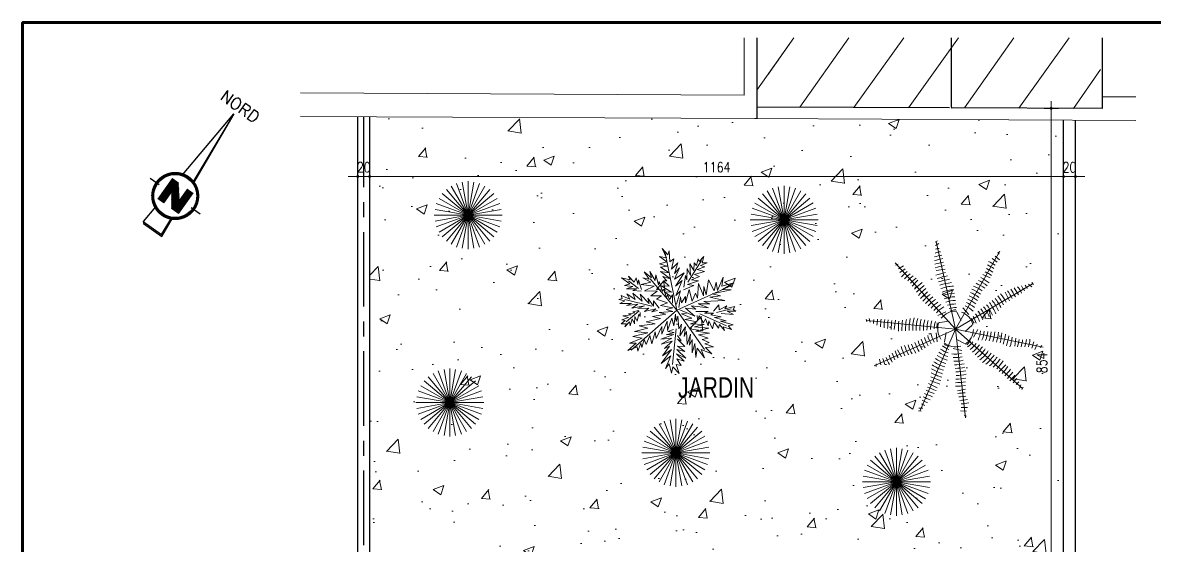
# Model space of a CAD drawing. Header units: millimetres. Extents: x 906 to 2482, y -1145 to -637.
# Drawn here: x 2029.32 to 2048.31, y -1132.64 to -1123.88 of the extents above; entities that cross this region are included whole.
import ezdxf
from ezdxf.enums import TextEntityAlignment as Align

# ---------------------------------------------------------------- set-up
doc = ezdxf.new("R2010")
doc.units = ezdxf.units.MM
for name, pattern in [('AXES', [2, 1.25, -0.25, 0.25, -0.25]), ('CENTER', [2, 1.25, -0.25, 0.25, -0.25]), ('DIVIDE2', [0.625, 0.25, -0.125, 0, -0.125, 0, -0.125])]:
    doc.linetypes.add(name, pattern=pattern)
doc.layers.get('DEFPOINTS').update_dxf_attribs({"color": 255, "lineweight": 13})
doc.layers.add('1', color=7, linetype='Continuous')
doc.layers.add('Cotation Linéaire', color=1, linetype='Continuous')
for name, color, linetype, lineweight in [('A-signe', 7, 'Continuous', 9), ('AXE LIMITE', 7, 'AXES', 30), ('CLOTURE EXISTANT', 7, 'Continuous', 20), ('construction existante', 7, 'Continuous', 30), ('DIM.', 4, 'Continuous', 25), ('MUR 0.25', 7, 'Continuous', 25), ('mur-fort', 7, 'Continuous', 60), ('TEXTE', 7, 'Continuous', 20), ('vegetation', 3, 'Continuous', 15)]:
    doc.layers.add(name, color=color, linetype=linetype, lineweight=lineweight)
doc.layers.add('HACH', color=7, linetype='Continuous', lineweight=5, true_color=0xd1d1d1)
doc.layers.add('VERDURE', color=7, linetype='Continuous', lineweight=15, true_color=0x00db00)
doc.styles.add('atef', font='romans.shx', dxfattribs={"width": 0.8})
doc.styles.add('ATT', font='TXT')
doc.styles.add('RR', font='COMPLEX')
doc.styles.add('STYLE4', font='swisscl.ttf')
doc.dimstyles.new('COTEXT', dxfattribs={"dimscale": 0, "dimtxt": 0.17, "dimasz": 0.08, "dimexe": 0.015, "dimexo": 0.015, "dimgap": 0.07, "dimtad": 1, "dimdec": 0, "dimlfac": 100, "dimzin": 0, "dimdsep": 46, "dimtxsty": 'atef', "dimblk": 'SIG2', "dimcen": 0.15, "dimse1": 1, "dimse2": 1, "dimclrd": 256, "dimclre": 6, "dimclrt": 2, "dimadec": 0, "dimazin": 0, "dimtfac": 0.5, "dimtdec": 0, "dimtix": 1, "dimtmove": 2, "dimatfit": 1, "dimldrblk": 'SIG2', "dimfxl": 0.18, "dimtolj": 1, "dimtzin": 0, "dimlwd": 18, "dimarcsym": 0})

# ---------------------------------------------------------------- blocks, each defined once
blk = doc.blocks.new('SIG2')
at = {"layer": 'A-signe'}
for p, q in [((-1.5, 0), (-0.5, 0)), ((-0.5, 0), (0.5, 0)), ((0, 1.5), (0, 0.5)), ((0, 0.5), (0, -0.5)), ((0.5, 0), (1.5, 0)), ((0, -0.5), (0, -1.5))]:
    blk.add_line(p, q, dxfattribs=at)
at = {"layer": 'A-signe', "const_width": 0.3}
blk.add_lwpolyline([(-0.15, 0, 1), (0.15, 0, 1)], format="xyb", close=True, dxfattribs=at)
blk = doc.blocks.new('*D2250')
at = {"layer": 'DEFPOINTS', "color": 0, "transparency": 16777216}
for p in [(2046.788, -1126.456), (2046.788, -1126.457), (2046.988, -1126.457)]:
    blk.add_point(p, dxfattribs=at)
at = {"layer": 'DIM.', "lineweight": 18, "transparency": 16777216}
for p, q in [((2046.708, -1126.457), (2046.628, -1126.457)), ((2046.988, -1126.457), (2046.788, -1126.457)), ((2047.068, -1126.457), (2047.148, -1126.457))]:
    blk.add_line(p, q, dxfattribs=at)
at = {"layer": 'DIM.', "lineweight": 18, "transparency": 16777216, "xscale": 0.08, "yscale": 0.08, "zscale": 0.08}
blk.add_blockref('SIG2', (2046.788, -1126.457), dxfattribs=at)
at = {"layer": 'DIM.', "lineweight": 18, "transparency": 16777216, "xscale": 0.08, "yscale": 0.08, "zscale": 0.08, "rotation": 180}
blk.add_blockref('SIG2', (2046.988, -1126.457), dxfattribs=at)
at = {"layer": 'DIM.', "color": 2, "lineweight": 13, "transparency": 16777216, "insert": (2046.888, -1126.302), "char_height": 0.17, "attachment_point": 5, "style": 'atef'}
blk.add_mtext('\\A1;20', dxfattribs=at)
blk = doc.blocks.new('*D2251')
at = {"layer": 'DEFPOINTS', "color": 0, "transparency": 16777216}
for p in [(2035.148, -1126.126), (2035.148, -1126.456), (2046.788, -1126.456)]:
    blk.add_point(p, dxfattribs=at)
at = {"layer": 'DIM.', "lineweight": 18, "transparency": 16777216}
blk.add_line((2046.708, -1126.456), (2035.228, -1126.456), dxfattribs=at)
at = {"layer": 'DIM.', "lineweight": 18, "transparency": 16777216, "xscale": 0.08, "yscale": 0.08, "zscale": 0.08, "rotation": 180}
blk.add_blockref('SIG2', (2035.148, -1126.456), dxfattribs=at)
at = {"layer": 'DIM.', "lineweight": 18, "transparency": 16777216, "xscale": 0.08, "yscale": 0.08, "zscale": 0.08}
blk.add_blockref('SIG2', (2046.788, -1126.456), dxfattribs=at)
at = {"layer": 'DIM.', "color": 2, "lineweight": 13, "transparency": 16777216, "insert": (2040.968, -1126.301), "char_height": 0.17, "attachment_point": 5, "style": 'atef'}
blk.add_mtext('\\A1;1164', dxfattribs=at)
blk = doc.blocks.new('*D1552')
at = {"layer": 'DEFPOINTS', "color": 0, "transparency": 16777216}
for p in [(2034.948, -1126.456), (2035.148, -1126.456), (2034.948, -1126.559)]:
    blk.add_point(p, dxfattribs=at)
at = {"layer": 'DIM.', "lineweight": 18, "transparency": 16777216}
for p, q in [((2034.868, -1126.456), (2034.788, -1126.456)), ((2035.148, -1126.456), (2034.948, -1126.456)), ((2035.228, -1126.456), (2035.308, -1126.456))]:
    blk.add_line(p, q, dxfattribs=at)
at = {"layer": 'DIM.', "lineweight": 18, "transparency": 16777216, "xscale": 0.08, "yscale": 0.08, "zscale": 0.08}
blk.add_blockref('SIG2', (2034.948, -1126.456), dxfattribs=at)
at = {"layer": 'DIM.', "lineweight": 18, "transparency": 16777216, "xscale": 0.08, "yscale": 0.08, "zscale": 0.08, "rotation": 180}
blk.add_blockref('SIG2', (2035.148, -1126.456), dxfattribs=at)
at = {"layer": 'DIM.', "color": 2, "lineweight": 13, "transparency": 16777216, "insert": (2035.048, -1126.301), "char_height": 0.17, "attachment_point": 5, "style": 'atef'}
blk.add_mtext('\\A1;20', dxfattribs=at)
blk = doc.blocks.new('*D2252')
at = {"layer": 'DEFPOINTS', "color": 0, "transparency": 16777216}
for p in [(2046.582, -1125.313), (2046.82, -1125.313), (2046.788, -1133.849)]:
    blk.add_point(p, dxfattribs=at)
at = {"layer": 'DIM.', "lineweight": 18, "transparency": 16777216}
blk.add_line((2046.582, -1133.769), (2046.582, -1125.393), dxfattribs=at)
at = {"layer": 'DIM.', "lineweight": 18, "transparency": 16777216, "xscale": 0.08, "yscale": 0.08, "zscale": 0.08}
for p, rotation in [((2046.582, -1125.313), 90), ((2046.582, -1133.849), 270)]:
    blk.add_blockref('SIG2', p, dxfattribs=dict(at, rotation=rotation))
at = {"layer": 'DIM.', "color": 2, "transparency": 16777216, "insert": (2046.427, -1129.581), "char_height": 0.17, "attachment_point": 5, "rotation": 90, "style": 'atef'}
blk.add_mtext('\\A1;854', dxfattribs=at)
blk = doc.blocks.new('12PPLT15')
at = {"color": 0, "linetype": 'ByBlock'}
for p, q in [((0.013, -0.0012), (-0.0882, 0.4906)), ((0.1049, 0.2327), (0.218, 0.4157)), ((-0.3105, 0.1807), (-0.3944, 0.2454)), ((0.013, -0.0012), (-0.2114, 0.2607)), ((0.013, -0.0012), (0.4708, 0.2061)), ((-0.1975, 0.032), (-0.4236, 0.0866)), ((0.3437, -0.0201), (0.467, 0.0091)), ((-0.3042, -0.0061), (-0.4147, -0.1001)), ((0.013, -0.0012), (-0.3728, -0.3364)), ((0.013, -0.0012), (0.2446, -0.3326)), ((0.2053, -0.0328), (0.4288, -0.1319)), ((0.0058, -0.1586), (-0.0234, -0.4584))]:
    blk.add_line(p, q, dxfattribs=at)
for points in [[(0.0083, 0.0485), (0.0414, 0.1616), (0.002, 0.1222), (0.0566, 0.248), (-0.0005, 0.1997), (0.0731, 0.3128), (-0.0069, 0.2581), (0.035, 0.3522), (-0.0069, 0.3064), (0.021, 0.3941), (-0.0336, 0.342), (-0.0145, 0.4297), (-0.0463, 0.403), (-0.0526, 0.497), (-0.0628, 0.4614), (-0.1111, 0.516), (-0.0755, 0.436), (-0.1339, 0.4487), (-0.0717, 0.403), (-0.1339, 0.3877), (-0.0691, 0.3674), (-0.1263, 0.3585), (-0.0526, 0.3128), (-0.1263, 0.3229), (-0.0425, 0.2607), (-0.1047, 0.281), (-0.0717, 0.2454), (-0.1009, 0.2454), (-0.0526, 0.1997), (-0.12, 0.2035), (-0.0336, 0.1489), (-0.092, 0.1514), (-0.0399, 0.1133)], [(0.0693, 0.1908), (0.0833, 0.2899), (0.096, 0.2518), (0.0985, 0.3483), (0.1252, 0.2899), (0.1214, 0.3877), (0.1544, 0.3318), (0.157, 0.3966), (0.176, 0.3738), (0.19, 0.4297), (0.1989, 0.4068), (0.2383, 0.4487), (0.2243, 0.3966), (0.2662, 0.3941), (0.2091, 0.3738), (0.2472, 0.3611), (0.1824, 0.3382), (0.2446, 0.3229), (0.1608, 0.2963), (0.2027, 0.281), (0.1341, 0.2518), (0.1926, 0.2454), (0.1024, 0.2124), (0.1544, 0.2061), (0.0668, 0.1679)], [(-0.0234, 0.0574), (-0.0234, 0.126), (-0.0501, 0.0866), (-0.0653, 0.126), (-0.0755, 0.1032), (-0.0984, 0.1743), (-0.1073, 0.1552), (-0.1365, 0.2391), (-0.1428, 0.2099), (-0.1657, 0.2937), (-0.1695, 0.248), (-0.214, 0.3229), (-0.2013, 0.2709), (-0.2622, 0.3191), (-0.2203, 0.2581), (-0.2724, 0.2683), (-0.2076, 0.2327), (-0.2889, 0.2124), (-0.1784, 0.1997), (-0.2597, 0.1616), (-0.153, 0.1578), (-0.2076, 0.1197), (-0.1174, 0.1197), (-0.1593, 0.0905), (-0.0653, 0.0612), (-0.1263, 0.0384), (-0.0209, 0.0193), (-0.078, 0.0028), (-0.0209, -0.0125), (-0.1365, -0.0201), (-0.0819, -0.0353), (-0.1911, -0.0544), (-0.1263, -0.0709), (-0.247, -0.1001), (-0.1695, -0.1166), (-0.3042, -0.1319), (-0.233, -0.1522), (-0.3436, -0.1814), (-0.233, -0.1903), (-0.3588, -0.2233), (-0.2788, -0.2361), (-0.3855, -0.278), (-0.3309, -0.278), (-0.4007, -0.339), (-0.3207, -0.3097), (-0.3169, -0.3453), (-0.2915, -0.278), (-0.2813, -0.3135), (-0.2622, -0.2488), (-0.247, -0.2907), (-0.214, -0.2132), (-0.1975, -0.2843), (-0.1695, -0.184), (-0.1619, -0.2386), (-0.1136, -0.1395), (-0.1136, -0.203), (-0.0691, -0.0938), (-0.0653, -0.1713), (-0.0298, -0.0684), (-0.0145, -0.1319), (-0.0005, -0.0353), (0.0058, -0.0976), (0.021, -0.0518), (0.0274, -0.1586), (0.0503, -0.1192), (0.0376, -0.217), (0.0833, -0.142), (0.0731, -0.2233), (0.0922, -0.1814), (0.0985, -0.2907), (0.1252, -0.203), (0.1189, -0.2945), (0.1405, -0.2488), (0.1405, -0.358), (0.1633, -0.2805), (0.1697, -0.3974), (0.1824, -0.3199), (0.2446, -0.3999), (0.2154, -0.3326), (0.3056, -0.3682), (0.251, -0.3135), (0.3183, -0.3097), (0.2472, -0.2843), (0.2827, -0.2716), (0.2243, -0.2488), (0.2739, -0.2361), (0.1926, -0.2094), (0.2866, -0.1941), (0.1697, -0.1776), (0.2802, -0.1522), (0.1608, -0.142), (0.2408, -0.123), (0.1252, -0.1166), (0.1824, -0.1001), (0.0795, -0.0811), (0.1379, -0.0684), (0.0503, -0.0328), (0.0896, -0.029)], [(-0.2889, 0.1578), (-0.3563, 0.1641), (-0.3232, 0.1768), (-0.4109, 0.1768), (-0.3563, 0.1972), (-0.4274, 0.2061), (-0.3817, 0.2188), (-0.4528, 0.2683), (-0.3791, 0.2518), (-0.3944, 0.2836), (-0.3461, 0.2327), (-0.3309, 0.2709), (-0.3169, 0.2124), (-0.3105, 0.2518), (-0.2851, 0.1705)], [(0.0376, 0.0002), (0.1633, -0.0518), (0.0833, 0.0155), (0.1697, 0.0066), (0.1341, 0.0358), (0.2764, 0.0193), (0.19, 0.0511), (0.2891, 0.0511), (0.2383, 0.0714), (0.4149, 0.0803), (0.2891, 0.107), (0.3793, 0.1197), (0.3094, 0.1349), (0.467, 0.1679), (0.3958, 0.1705), (0.4898, 0.2264), (0.3895, 0.1997), (0.3996, 0.2747), (0.3539, 0.1641), (0.3412, 0.2327), (0.3247, 0.1616), (0.2764, 0.2518), (0.2573, 0.126), (0.2383, 0.1972), (0.2345, 0.1197), (0.1926, 0.2226), (0.1862, 0.0993), (0.1671, 0.1413), (0.1405, 0.0739), (0.1151, 0.1705), (0.0833, 0.0612), (0.0833, 0.1133), (0.0503, 0.0612), (0.0414, 0.1095), (0.0274, 0.0218)], [(-0.1365, 0.0155), (-0.1848, 0.0777), (-0.1848, 0.032), (-0.233, 0.0993), (-0.2203, 0.0549), (-0.2953, 0.1324), (-0.2788, 0.0739), (-0.3588, 0.1413), (-0.3372, 0.0866), (-0.4083, 0.1349), (-0.3817, 0.0905), (-0.4566, 0.1222), (-0.4465, 0.0968), (-0.4757, 0.0866), (-0.4236, 0.0777), (-0.4655, 0.0549), (-0.369, 0.0549), (-0.4109, 0.0384), (-0.3143, 0.0485), (-0.3664, 0.0155), (-0.2597, 0.0358), (-0.3143, 0.013), (-0.2241, 0.0155), (-0.2597, -0.0125), (-0.1657, 0.0091), (-0.1975, -0.0163), (-0.1492, -0.0036)], [(0.3183, -0.0099), (0.3641, 0.0422), (0.3666, 0.0002), (0.4314, 0.0358), (0.4149, 0.0091), (0.4987, 0.0295), (0.4835, 0.0028), (0.5063, -0.0099), (0.4352, -0.0099), (0.486, -0.0391), (0.3831, -0.029)], [(-0.3105, -0.0036), (-0.3563, -0.0163), (-0.3397, -0.0226), (-0.3944, -0.0328), (-0.3728, -0.0417), (-0.4401, -0.048), (-0.3944, -0.062), (-0.4503, -0.0836), (-0.421, -0.0874), (-0.4566, -0.1166), (-0.4147, -0.1166), (-0.4236, -0.142), (-0.3855, -0.1001), (-0.3791, -0.1319), (-0.3626, -0.0747), (-0.3436, -0.1166), (-0.3397, -0.0544), (-0.3207, -0.0938), (-0.308, -0.0353), (-0.2953, -0.0544), (-0.2953, -0.0201)], [(0.1697, -0.0125), (0.2739, -0.0125), (0.2446, -0.0264), (0.3183, -0.0264), (0.2955, -0.0417), (0.3831, -0.0582), (0.3285, -0.062), (0.425, -0.09), (0.3768, -0.0938), (0.4835, -0.1255), (0.4415, -0.1319), (0.4708, -0.1649), (0.3996, -0.142), (0.4123, -0.1713), (0.3704, -0.123), (0.3602, -0.1522), (0.3247, -0.1001), (0.312, -0.1586), (0.2802, -0.09), (0.2739, -0.1319), (0.251, -0.0747), (0.2345, -0.1065), (0.1989, -0.048), (0.1862, -0.0811), (0.1824, -0.0455)], [(-0.0171, -0.1649), (-0.0628, -0.1814), (-0.0107, -0.1878), (-0.078, -0.2094), (-0.0145, -0.2068), (-0.1238, -0.2449), (-0.0298, -0.2361), (-0.12, -0.2869), (-0.0272, -0.2615), (-0.092, -0.3224), (-0.0501, -0.3034), (-0.1073, -0.3847), (-0.0336, -0.3326), (-0.12, -0.4482), (-0.0399, -0.3847), (-0.0844, -0.4901), (-0.0526, -0.452), (-0.0336, -0.5295), (-0.0209, -0.4774), (0.0312, -0.5333), (0.0058, -0.4584), (0.0477, -0.4647), (0.0122, -0.4101), (0.0731, -0.4292), (0.0083, -0.3682), (0.0858, -0.4037), (0.0122, -0.3326), (0.0795, -0.3491), (0.0185, -0.3034), (0.0795, -0.3072), (0.0185, -0.2449), (0.0477, -0.2589), (0.0185, -0.2132)]]:
    blk.add_lwpolyline(points, dxfattribs=at)
at = {"color": 0, "linetype": 'ByBlock', "style": 'ATT', "flags": 3}
blk.add_attdef('ITEM', (-1, -3.75), '', height=1, dxfattribs=at)
blk = doc.blocks.new('C3A9GA8P')
at = {"color": 0, "linetype": 'ByBlock'}
for p, q in [((120.6, 300.6), (124.5, 302.6)), ((121.4, 294.8), (127, 298.5)), ((155, 155), (122.7, 301.5)), ((155, 155), (229.1, 285.4)), ((216.2, 273), (224.9, 266.8)), ((221.4, 277.3), (228.8, 271)), ((225.8, 284), (228.4, 280.3)), ((155, 155), (53.9, 265.8)), ((54.2, 262.2), (58.5, 263.5)), ((59.3, 255.9), (67.5, 261.1)), ((61.6, 249.7), (70.3, 256)), ((122.2, 252.9), (137.8, 255.6)), ((82.3, 227), (91.5, 236.7)), ((155, 155), (284.3, 231)), ((201, 246.4), (213.1, 240.6)), ((277.6, 230.1), (282.8, 225.9)), ((282.8, 232.7), (285.9, 229.6)), ((238, 216.5), (245.4, 202.4)), ((167.4, 190.3), (177.4, 179.3)), ((5.9, 167.3), (5.2, 171.6)), ((11.6, 166.3), (9.9, 172.8)), ((125.2, 177.7), (138.8, 183.8)), ((146.4, 185.5), (155.3, 187.6)), ((157.3, 183.4), (164.2, 169.2)), ((181.3, 172.6), (186.1, 164.8)), ((155, 155), (5.7, 169.5)), ((155, 155), (18.4, 93)), ((51.7, 154), (54, 169.8)), ((155, 155), (95.1, 17.5)), ((123.4, 156.3), (124.1, 165.4)), ((128.7, 166), (144.4, 168.2)), ((155, 155), (267.3, 55.5)), ((155, 155), (171.7, 5.9)), ((155, 155), (301.9, 124.8)), ((182.7, 161.6), (171.3, 150.6)), ((192.4, 154.1), (185.1, 141.2)), ((124.2, 133.7), (122.6, 148.5)), ((136.5, 133.4), (139.2, 149)), ((169.8, 130.7), (155.8, 138.1)), ((179.8, 135.4), (173.9, 128.4)), ((256.1, 139.5), (254.4, 126.2)), ((286.2, 133.3), (282.9, 123.1)), ((64.1, 108.1), (57.7, 119.9)), ((144, 125.3), (135.6, 128.8)), ((165.7, 119.2), (151.2, 122.2)), ((291.8, 129.6), (288.1, 120.6)), ((299.6, 127.6), (296.9, 123.9)), ((21.9, 92.2), (21.9, 96.8)), ((29.4, 95.1), (27.1, 104.6)), ((36.1, 95.5), (32.7, 105.7)), ((239.1, 95.1), (228, 83.7)), ((124, 56.5), (109.7, 63.5)), ((264.4, 61.6), (262, 55.3)), ((268.4, 57.4), (266.4, 53.6)), ((171.5, 54.1), (158.3, 51.6)), ((100, 22.1), (93.3, 22.5)), ((174.9, 23.5), (164.2, 23.5)), ((97.2, 17), (92.9, 17.7)), ((173.1, 17.1), (163.4, 17.8)), ((173.6, 9), (169.3, 10.5))]:
    blk.add_line(p, q, dxfattribs=at)
for radius, start, end in [(138, 101.4793, 104.1717), (126, 100.4195, 106.2498), (120, 100.3725, 107.0614), (114, 100.3204, 107.6998), (132, 100.9275, 105.1598), (126, 58.2087, 64.1349), (126, 130.2087, 136.1349), (120, 129.521, 135.6333), (108, 100.2626, 108.411), (96, 100.12, 110.0324), (108, 55.9081, 62.56), (114, 56.7585, 62.8153), (120, 57.521, 63.6333), (114, 128.7585, 134.8153), (108, 127.9081, 134.56), (96, 125.8735, 135.8176), (90, 125.8134, 136.7857), (90, 98.6182, 109.9747), (84, 96.8812, 109.9088), (78, 94.8465, 109.8326), (84, 54.323, 65.8976), (90, 53.8134, 64.7857), (96, 53.8735, 63.8176), (138, 29.4793, 32.1717), (84, 126.323, 137.8976), (78, 126.9117, 139.1885), (72, 126.3794, 139.77), (72, 92.7838, 109.8615), (66, 92.3455, 110.0508), (60, 91.8192, 110.278), (54, 91.1752, 110.5557), (60, 52.4375, 67.688), (66, 53.4982, 67.7327), (72, 54.3794, 67.77), (78, 54.9117, 67.1885), (90, 26.6182, 37.9747), (96, 28.12, 38.0324), (108, 28.2626, 36.411), (114, 28.3204, 35.6998), (120, 28.3725, 35.0614), (126, 28.4195, 34.2498), (132, 28.9275, 33.1598), (66, 125.4982, 139.7327), (60, 124.4375, 139.688), (54, 123.1356, 139.6333), (48, 120.9103, 139.5649), (42, 117.6039, 139.4771), (48, 90.3691, 110.1574), (42, 89.3305, 109.0606), (36, 87.9414, 107.5931), (42, 45.6039, 67.4771), (48, 48.9103, 67.5649), (54, 51.1356, 67.6333), (60, 19.8192, 38.278), (66, 20.3455, 38.0508), (72, 20.7838, 37.8615), (78, 22.8465, 37.8326), (84, 24.8812, 37.9088), (132, 172.9275, 177.1598), (126, 172.4195, 178.2498), (120, 172.3725, 179.0614), (84, 168.8812, 181.9088), (78, 166.8465, 181.8326), (72, 164.7838, 181.8615), (66, 164.3455, 182.0508), (60, 163.8192, 182.278), (30, 85.9868, 142.8343), (30, 13.9868, 70.8343), (36, 15.9414, 35.5931), (42, 17.3305, 37.0606), (48, 18.3691, 38.1574), (54, 19.1752, 38.5557), (138, 173.4793, 176.1717), (114, 172.3204, 179.6998), (108, 172.2626, 180.411), (96, 172.12, 182.0324), (90, 170.6182, 181.9747), (54, 163.1752, 182.5557), (48, 162.3691, 182.1574), (42, 161.3305, 181.0606), (36, 159.9414, 179.5931), (30, 157.9868, 214.8343), (30, 301.9868, 358.8343), (66, 197.4982, 211.7327), (60, 196.4375, 211.688), (54, 195.1356, 211.6333), (48, 192.9103, 211.5649), (42, 189.6039, 211.4771), (36, 303.9414, 323.5931), (42, 333.6039, 355.4771), (48, 336.9103, 355.5649), (54, 339.1356, 355.6333), (60, 340.4375, 355.688), (66, 341.4982, 355.7327), (72, 342.3794, 355.77), (78, 342.9117, 355.1885), (84, 342.323, 353.8976), (90, 341.8134, 352.7857), (96, 341.8735, 351.8176), (108, 343.9081, 350.56), (114, 344.7585, 350.8153), (120, 345.521, 351.6333), (126, 346.2087, 352.1349), (114, 200.7585, 206.8153), (108, 199.9081, 206.56), (96, 197.8735, 207.8176), (90, 197.8134, 208.7857), (84, 198.323, 209.8976), (78, 198.9117, 211.1885), (72, 198.3794, 211.77), (48, 234.3691, 254.1574), (42, 233.3305, 253.0606), (36, 231.9414, 251.5931), (30, 229.9868, 286.8343), (42, 261.6039, 283.4771), (42, 305.3305, 325.0606), (48, 306.3691, 326.1574), (54, 307.1752, 326.5557), (60, 307.8192, 326.278), (66, 308.3455, 326.0508), (72, 308.7838, 325.8615), (126, 202.2087, 208.1349), (120, 201.521, 207.6333), (66, 236.3455, 254.0508), (60, 235.8192, 254.278), (54, 235.1752, 254.5557), (48, 264.9103, 283.5649), (54, 267.1356, 283.6333), (60, 268.4375, 283.688), (78, 310.8465, 325.8326), (84, 312.8812, 325.9088), (90, 314.6182, 325.9747), (96, 316.12, 326.0324), (84, 240.8812, 253.9088), (78, 238.8465, 253.8326), (72, 236.7838, 253.8615), (66, 269.4982, 283.7327), (72, 270.3794, 283.77), (78, 270.9117, 283.1885), (108, 316.2626, 324.411), (114, 316.3204, 323.6998), (120, 316.3725, 323.0614), (126, 316.4195, 322.2498), (108, 244.2626, 252.411), (96, 244.12, 254.0324), (90, 242.6182, 253.9747), (90, 269.8134, 280.7857), (96, 269.8735, 279.8176), (84, 270.323, 281.8976), (132, 316.9275, 321.1598), (138, 317.4793, 320.1717), (126, 244.4195, 250.2498), (120, 244.3725, 251.0614), (114, 244.3204, 251.6998), (108, 271.9081, 278.56), (114, 272.7585, 278.8153), (138, 245.4793, 248.1717), (132, 244.9275, 249.1598), (120, 273.521, 279.6333), (126, 274.2087, 280.1349)]:
    blk.add_arc((155, 155), radius, start, end, dxfattribs=at)
blk = doc.blocks.new('Y006')
at = {"color": 0, "linetype": 'Continuous'}
for p, q in [((0, 0), (0.617052, -6.923803)), ((-2.691363, -8.77622), (-1.705911, -8.773253)), ((1.705911, -8.773253), (2.666005, -8.77622)), ((1.096657, -12.306924), (0.934351, -10.484525)), ((-0.974806, -12.185074), (-0.852955, -12.306924)), ((-0.852955, -12.306924), (1.096657, -12.306924))]:
    blk.add_line(p, q, dxfattribs=at)
for points in [[(-0.551984, -6.903331), (0, 0), (0.552471, -6.903576)], [(-1.06595, -7.66563), (-1.06595, -9.858943)], [(-1.01721, -7.66563), (-1.01721, -9.858943)], [(-0.968469, -7.66563), (-0.968469, -9.858943)], [(-0.91973, -7.66563), (-0.91973, -9.858943)], [(-0.870989, -7.66563), (-0.870989, -9.858943)], [(-0.822248, -7.66563), (-0.822248, -9.858943)], [(-0.773509, -7.66563), (-0.773509, -9.858943)], [(-0.724768, -7.66563), (-0.724768, -9.858943)], [(-0.676028, -7.66563), (-0.676028, -9.858943)], [(-0.627287, -7.66563), (-0.627287, -9.858943)], [(-0.578548, -7.66563), (-0.578548, -9.858943)], [(-0.529807, -7.66563), (-0.529807, -9.858943)], [(-0.481067, -7.66563), (-0.481067, -8.640436)], [(-0.432326, -7.726556), (-0.432326, -8.710065)], [(-0.383587, -7.78748), (-0.383587, -8.779693)], [(-0.334846, -7.848406), (-0.334846, -8.849322)], [(0.542479, -7.66563), (0.542479, -9.858943)], [(0.59122, -7.66563), (0.59122, -9.858943)], [(0.63996, -7.66563), (0.63996, -9.858943)], [(0.6887, -7.66563), (0.6887, -9.858943)], [(0.73744, -7.66563), (0.73744, -9.858943)], [(0.786181, -7.66563), (0.786181, -9.858943)], [(0.834922, -7.66563), (0.834922, -9.858943)], [(0.883661, -7.66563), (0.883661, -9.858943)], [(0.932402, -7.66563), (0.932402, -9.858943)], [(0.981142, -7.66563), (0.981142, -9.858943)], [(1.029883, -7.66563), (1.029883, -9.858943)], [(1.078622, -7.66563), (1.078622, -9.858943)], [(-0.481067, -8.640436), (-0.481067, -9.858943)], [(-0.286105, -7.909332), (-0.286105, -8.918951)], [(-0.237365, -7.970256), (-0.237365, -8.988581)], [(-0.188625, -8.031182), (-0.188625, -9.054728)], [(-0.139885, -8.092108), (-0.139885, -9.127839)], [(-0.091144, -8.153032), (-0.091144, -9.20095)], [(-0.042405, -8.213958), (-0.042405, -9.267097)], [(0.006336, -8.274884), (0.006336, -9.336726)], [(0.055077, -8.335809), (0.055077, -9.406355)], [(0.103817, -8.396734), (0.103817, -9.475983)], [(0.152557, -8.45766), (0.152557, -9.545612)], [(0.201297, -8.518585), (0.201297, -9.615241)], [(0.250038, -8.57951), (0.250038, -9.68487)], [(0.298779, -8.640436), (0.298779, -9.7545)], [(0.347518, -8.701361), (0.347518, -9.824129)], [(0.396259, -8.762287), (0.396259, -9.858943)], [(0.444999, -8.823212), (0.444999, -9.858943)], [(0.49374, -8.884137), (0.49374, -9.858943)], [(-0.842476, -10.53156), (-0.974806, -12.185074), (0.974806, -12.185074), (0.843451, -10.531072)]]:
    blk.add_lwpolyline(points, dxfattribs=at)
at = {"color": 0, "linetype": 'Continuous', "const_width": 0.048741}
blk.add_lwpolyline([(-0.481067, -9.858943), (-0.481067, -8.640436), (0.371888, -9.858943), (1.102993, -9.858943), (1.102993, -7.66563), (0.49374, -7.66563), (0.49374, -8.884137), (-0.481067, -7.66563), (-1.090321, -7.66563), (-1.090321, -9.858943), (-0.481067, -9.858943)], close=True, dxfattribs=at)
at = {"color": 0, "linetype": 'Continuous'}
blk.add_circle((0, -8.773253), 1.949611, dxfattribs=at)
blk = doc.blocks.new('NORD SABER')
at = {"const_width": 0.201, "flags": 128}
blk.add_lwpolyline([(78310.126, -137702.151, 1), (78313.066, -137702.151, 1)], format="xyb", close=True, dxfattribs=at)
blk.add_circle((78311.596, -137702.151), 1.407)
at = {"xscale": 0.75, "yscale": 0.75, "zscale": 0.75}
blk.add_blockref('Y006', (78311.596, -137695.571), dxfattribs=at)
at = {"layer": 'Cotation Linéaire', "color": 3, "linetype": 'CENTER', "style": 'RR'}
blk.add_text('NORD', height=0.7623, dxfattribs=at).set_placement((78311.644, -137694.57), align=Align.TOP_CENTER)

msp = doc.modelspace()

# ---------------------------------------------------------------- hatches: boundary and pattern name
at = {"layer": 'vegetation'}
h = msp.add_hatch(dxfattribs=at)
h.set_pattern_fill('AR-CONC', color=256, scale=0.01)
h.set_pattern_definition([(50, (296.3624, -71.6543), (1.8218467, -0.1593909), [0.1905, -2.0955]), (355, (296.3624, -71.6543), (-0.3524342, 1.9105685), [0.1524, -1.6764058]), (100.45144, (296.5142, -71.6676), (1.4694125, 1.7511775), [0.1619001, -1.7809024]), (46.1842, (296.3624, -71.1463), (2.7107904, -0.4204233), [0.28575, -3.14325]), (96.63556, (296.5883, -71.1814), (2.3740413, 2.4742612), [0.2428502, -2.671356]), (351.18415, (296.3624, -71.1463), (2.3740413, 2.4742612), [0.2285997, -2.5145973]), (21, (296.6164, -71.2733), (1.5161439, -1.022652), [0.1905, -2.0955]), (326, (296.6164, -71.2733), (0.6180203, 1.8418797), [0.1524, -1.6764]), (71.451445, (296.7427, -71.3586), (2.1341642, 0.8192277), [0.1619001, -1.7808994]), (37.5, (296.3624, -71.65434), (0.03088603, 0.84555039), [0, -1.65608, 0, -1.7018, 0, -1.68275]), (7.5, (296.3624, -71.6543), (0.66819663, 1.00180575), [0, -0.97028, 0, -1.61798, 0, -0.64135]), (327.5, (295.796, -71.65434), (1.35590595, -0.05728744), [0, -0.635, 0, -1.9812, 0, -2.6289]), (317.5, (295.542, -71.6543), (1.4812918, 0.2542649), [0, -0.8255, 0, -1.31572, 0, -1.8669])])
h.paths.add_polyline_path([(2046.788, -1125.513), (2041.64, -1125.486), (2041.64, -1125.486), (2041.64, -1125.494), (2041.64, -1125.486), (2041.611, -1125.485), (2035.148, -1125.454), (2035.148, -1135.049), (2036.448, -1135.049), (2036.448, -1132.849), (2046.788, -1132.849)])

# ---------------------------------------------------------------- linework, layer by layer
at = {"layer": '1', "color": 7, "linetype": 'DIVIDE2'}
msp.add_line((2041.64, -1125.291), (2041.64, -1125.486), dxfattribs=at)
msp.add_line((2041.64, -1125.291), (2041.64, -1125.486), dxfattribs=at)
at = {"layer": 'AXE LIMITE'}
msp.add_line((2035.048, -1140.637), (2035.048, -1125.454), dxfattribs=at)
at = {"layer": 'CLOTURE EXISTANT'}
for p, q in [((2041.428, -1124.133), (2041.428, -1125.094)), ((2041.428, -1125.094), (2033.989, -1125.053)), ((2048.002, -1125.122), (2047.439, -1125.119)), ((2041.64, -1125.486), (2033.989, -1125.449)), ((2048.002, -1125.519), (2041.611, -1125.485))]:
    msp.add_line(p, q, dxfattribs=at)
at = {"layer": 'construction existante'}
for p, q in [((2041.64, -1124.133), (2041.64, -1125.291)), ((2044.907, -1125.296), (2044.907, -1124.133)), ((2047.439, -1124.133), (2047.439, -1125.316)), ((2044.876, -1125.306), (2041.64, -1125.291)), ((2047.439, -1125.316), (2044.916, -1125.306))]:
    msp.add_line(p, q, dxfattribs=at)
msp.add_arc((2044.917, -1125.296), 0.01, 180, 269.7868, dxfattribs=at)
at = {"layer": 'HACH'}
for p, q in [((2041.64, -1125.008), (2042.264, -1124.133)), ((2042.264, -1124.133), (2041.825, -1124.749)), ((2043.188, -1124.133), (2042.363, -1125.294)), ((2042.363, -1125.294), (2043.188, -1124.133)), ((2044.107, -1124.133), (2043.27, -1125.299)), ((2044.185, -1125.303), (2045.025, -1124.133)), ((2045.957, -1124.133), (2045.125, -1125.307)), ((2046.041, -1125.31), (2046.885, -1124.133)), ((2047.409, -1124.66), (2046.956, -1125.314))]:
    msp.add_line(p, q, dxfattribs=at)
at = {"layer": 'MUR 0.25'}
for p, q in [((2034.948, -1136.049), (2034.948, -1125.453)), ((2035.148, -1136.049), (2035.148, -1125.454)), ((2046.788, -1133.849), (2046.788, -1125.513)), ((2046.988, -1133.849), (2046.988, -1125.514))]:
    msp.add_line(p, q, dxfattribs=at)
at = {"layer": 'mur-fort'}
msp.add_lwpolyline([(2029.324, -1123.876), (2029.324, -1144.775), (2059.511, -1144.775), (2059.511, -1123.876)], close=True, dxfattribs=at)
msp.add_lwpolyline([(2053.337, -1123.876), (2029.324, -1123.876), (2029.324, -1144.775), (2053.337, -1144.775), (2053.337, -1128.082)], dxfattribs=at)
at = {"layer": 'VERDURE', "linetype": 'Continuous'}
for points in [[(2036.798, -1126.535), (2036.798, -1127.105), (2036.7, -1126.551)], [(2036.896, -1126.551), (2036.798, -1127.105)], [(2036.435, -1126.672), (2036.798, -1127.104), (2036.365, -1126.742)], [(2036.604, -1126.572), (2036.798, -1127.105), (2036.516, -1126.617)], [(2037.08, -1126.617), (2036.798, -1127.105), (2036.992, -1126.572)], [(2037.231, -1126.742), (2036.798, -1127.105), (2037.161, -1126.672)], [(2041.905, -1126.649), (2042.1, -1127.182), (2041.818, -1126.694)], [(2042.1, -1126.612), (2042.1, -1127.182), (2042.002, -1126.628)], [(2042.197, -1126.628), (2042.1, -1127.182)], [(2042.381, -1126.694), (2042.1, -1127.182), (2042.293, -1126.649)], [(2036.31, -1126.823), (2036.798, -1127.105), (2036.265, -1126.911)], [(2037.331, -1126.911), (2036.798, -1127.105), (2037.286, -1126.823)], [(2041.611, -1126.901), (2042.1, -1127.182), (2041.567, -1126.988)], [(2041.736, -1126.749), (2042.099, -1127.181), (2041.667, -1126.819)], [(2042.532, -1126.819), (2042.1, -1127.182), (2042.463, -1126.749)], [(2042.633, -1126.988), (2042.1, -1127.182), (2042.588, -1126.9)], [(2036.228, -1127.105), (2036.796, -1127.104), (2036.244, -1127.203)], [(2036.244, -1127.007), (2036.798, -1127.105)], [(2036.265, -1127.299), (2036.798, -1127.105), (2036.31, -1127.387)], [(2036.365, -1127.468), (2036.798, -1127.105), (2036.435, -1127.538)], [(2036.516, -1127.593), (2036.798, -1127.105), (2036.604, -1127.638)], [(2036.7, -1127.66), (2036.798, -1127.105), (2036.798, -1127.675)], [(2037.368, -1127.105), (2036.798, -1127.105), (2037.353, -1127.007)], [(2036.896, -1127.66), (2036.798, -1127.105), (2036.992, -1127.638)], [(2037.08, -1127.593), (2036.798, -1127.105), (2037.161, -1127.538)], [(2037.231, -1127.469), (2036.798, -1127.105), (2037.286, -1127.387)], [(2037.331, -1127.299), (2036.798, -1127.105), (2037.353, -1127.203)], [(2041.545, -1127.085), (2042.1, -1127.182)], [(2042.67, -1127.182), (2042.1, -1127.182), (2042.654, -1127.085)], [(2041.53, -1127.182), (2042.097, -1127.182), (2041.545, -1127.28)], [(2041.566, -1127.376), (2042.1, -1127.182), (2041.611, -1127.464)], [(2041.667, -1127.546), (2042.1, -1127.182), (2041.736, -1127.615)], [(2041.818, -1127.671), (2042.1, -1127.182), (2041.905, -1127.715)], [(2042.002, -1127.737), (2042.1, -1127.182), (2042.1, -1127.752)], [(2042.197, -1127.737), (2042.1, -1127.182), (2042.293, -1127.715)], [(2042.381, -1127.671), (2042.1, -1127.182), (2042.463, -1127.615)], [(2042.532, -1127.546), (2042.1, -1127.182), (2042.588, -1127.464)], [(2042.633, -1127.376), (2042.1, -1127.182), (2042.654, -1127.28)], [(2036.297, -1129.713), (2036.492, -1130.245), (2036.21, -1129.758)], [(2036.491, -1129.676), (2036.492, -1130.246), (2036.394, -1129.691)], [(2036.589, -1129.691), (2036.491, -1130.246)], [(2036.773, -1129.758), (2036.491, -1130.246), (2036.685, -1129.713)], [(2036.003, -1129.964), (2036.492, -1130.245), (2035.958, -1130.052)], [(2036.128, -1129.813), (2036.491, -1130.244), (2036.059, -1129.883)], [(2036.924, -1129.883), (2036.491, -1130.246), (2036.855, -1129.813)], [(2037.024, -1130.052), (2036.491, -1130.246), (2036.98, -1129.964)], [(2035.937, -1130.148), (2036.492, -1130.245)], [(2037.061, -1130.246), (2036.491, -1130.246), (2037.046, -1130.148)], [(2035.921, -1130.246), (2036.489, -1130.245), (2035.937, -1130.344)], [(2035.958, -1130.44), (2036.491, -1130.246), (2036.003, -1130.528)], [(2036.059, -1130.609), (2036.491, -1130.246), (2036.128, -1130.679)], [(2036.21, -1130.734), (2036.491, -1130.246), (2036.297, -1130.779)], [(2036.394, -1130.8), (2036.491, -1130.246), (2036.491, -1130.816)], [(2036.589, -1130.8), (2036.491, -1130.246), (2036.685, -1130.779)], [(2036.773, -1130.734), (2036.491, -1130.246), (2036.855, -1130.679)], [(2036.924, -1130.609), (2036.491, -1130.246), (2036.98, -1130.528)], [(2037.024, -1130.44), (2036.491, -1130.246), (2037.046, -1130.344)], [(2040.284, -1130.52), (2040.284, -1131.09), (2040.186, -1130.536)], [(2040.382, -1130.536), (2040.284, -1131.09)], [(2039.921, -1130.657), (2040.284, -1131.089), (2039.851, -1130.727)], [(2040.09, -1130.557), (2040.284, -1131.09), (2040.002, -1130.602)], [(2040.566, -1130.602), (2040.284, -1131.09), (2040.478, -1130.557)], [(2040.717, -1130.727), (2040.284, -1131.09), (2040.647, -1130.657)], [(2039.796, -1130.808), (2040.284, -1131.09), (2039.751, -1130.896)], [(2040.817, -1130.896), (2040.284, -1131.09), (2040.772, -1130.808)], [(2039.714, -1131.09), (2040.282, -1131.089), (2039.73, -1131.188)], [(2039.73, -1130.992), (2040.284, -1131.09)], [(2039.751, -1131.284), (2040.284, -1131.09), (2039.796, -1131.372)], [(2039.851, -1131.453), (2040.284, -1131.09), (2039.921, -1131.523)], [(2040.002, -1131.578), (2040.284, -1131.09), (2040.09, -1131.623)], [(2040.186, -1131.645), (2040.284, -1131.09), (2040.284, -1131.66)], [(2040.854, -1131.09), (2040.284, -1131.09), (2040.839, -1130.992)], [(2040.382, -1131.645), (2040.284, -1131.09), (2040.478, -1131.623)], [(2040.566, -1131.578), (2040.284, -1131.09), (2040.647, -1131.523)], [(2040.717, -1131.453), (2040.284, -1131.09), (2040.772, -1131.372)], [(2040.817, -1131.284), (2040.284, -1131.09), (2040.839, -1131.188)], [(2043.79, -1131.043), (2043.984, -1131.575), (2043.702, -1131.087)], [(2043.984, -1131.006), (2043.984, -1131.576), (2043.886, -1131.021)], [(2044.082, -1131.021), (2043.984, -1131.576)], [(2044.266, -1131.087), (2043.984, -1131.576), (2044.178, -1131.043)], [(2043.496, -1131.294), (2043.984, -1131.575), (2043.451, -1131.382)], [(2043.62, -1131.143), (2043.983, -1131.574), (2043.551, -1131.212)], [(2044.417, -1131.212), (2043.984, -1131.576), (2044.347, -1131.143)], [(2044.517, -1131.382), (2043.984, -1131.576), (2044.472, -1131.294)], [(2043.429, -1131.478), (2043.984, -1131.575)], [(2044.554, -1131.576), (2043.984, -1131.576), (2044.538, -1131.478)], [(2043.414, -1131.576), (2043.981, -1131.575), (2043.429, -1131.673)], [(2043.451, -1131.77), (2043.984, -1131.576), (2043.496, -1131.857)], [(2043.551, -1131.939), (2043.984, -1131.576), (2043.62, -1132.009)], [(2043.702, -1132.064), (2043.984, -1131.576), (2043.79, -1132.109)], [(2043.886, -1132.13), (2043.984, -1131.576), (2043.984, -1132.146)], [(2044.082, -1132.13), (2043.984, -1131.576), (2044.178, -1132.109)], [(2044.266, -1132.064), (2043.984, -1131.576), (2044.347, -1132.009)], [(2044.417, -1131.939), (2043.984, -1131.576), (2044.472, -1131.858)], [(2044.517, -1131.77), (2043.984, -1131.576), (2044.538, -1131.673)]]:
    msp.add_lwpolyline(points, dxfattribs=at)

# ---------------------------------------------------------------- block references
at = {"color": 2, "xscale": 0.2572266700841777, "yscale": 0.2572266700887241, "zscale": 0.2572266700841777, "rotation": 324.4330023580998}
msp.add_blockref('NORD SABER', (6248.759, 39402.41), dxfattribs=at)
at = {"layer": 'VERDURE'}
for name, p, xscale, yscale, zscale in [('12PPLT15', (2040.277, -1128.694), 2, 2, 2), ('C3A9GA8P', (2043.427, -1130.563), 0.01, 0.01, 0.01)]:
    msp.add_blockref(name, p, dxfattribs=dict(at, xscale=xscale, yscale=yscale, zscale=zscale))

# ---------------------------------------------------------------- texts
at = {"layer": 'TEXTE', "style": 'STYLE4'}
msp.add_text('JARDIN', height=0.3448, dxfattribs=at).set_placement((2040.321, -1130.166))

# ---------------------------------------------------------------- dimensions: what is measured, and where the dimension line sits
at = {"layer": 'DIM.'}
dim = msp.add_linear_dim(base=(2046.582, -1125.313), p1=(2046.788, -1133.849), p2=(2046.82, -1125.313), angle=90, dimstyle='COTEXT', override={"dimscale": 1}, dxfattribs=at)
dim.commit()
dim.dimension.update_dxf_attribs({"geometry": '*D2252', "text_midpoint": (2046.427, -1129.581)})
at = {"layer": 'DIM.', "lineweight": 13}
for base, p1, p2, picture, middle in [((2035.148, -1126.456), (2046.788, -1126.456), (2035.148, -1126.126), '*D2251', (2040.968, -1126.301)), ((2034.948, -1126.456), (2035.148, -1126.456), (2034.948, -1126.559), '*D1552', (2035.048, -1126.301)), ((2046.788, -1126.457), (2046.988, -1126.457), (2046.788, -1126.456), '*D2250', (2046.888, -1126.302))]:
    dim = msp.add_linear_dim(base=base, p1=p1, p2=p2, dimstyle='COTEXT', override={"dimscale": 1}, dxfattribs=at)
    dim.commit()
    dim.dimension.update_dxf_attribs({"geometry": picture, "text_midpoint": middle})

doc.saveas('drawing.dxf')
